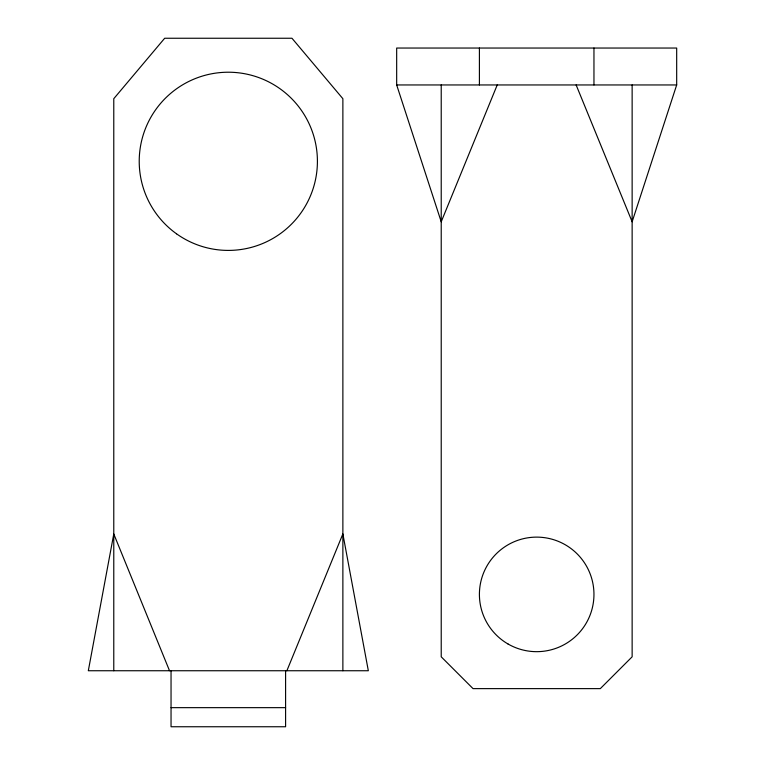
<?xml version="1.0" encoding="UTF-8"?>
<svg xmlns="http://www.w3.org/2000/svg" width="765" height="765" viewBox="0 0 765 765"><rect width="100%" height="100%" fill="white"/><g stroke="black" fill="none" stroke-linecap="round" stroke-linejoin="round"><path stroke-width="1.15" d="M497.221 84.953L441.223 221.783L396.672 84.953L396.672 48.042L676.681 48.042L676.681 84.953L632.139 221.783L576.131 84.953M286.875 670.742L342.873 533.922L368.328 670.742L88.319 670.742L113.775 533.989L169.524 670.742M396.672 84.953L676.681 84.953M171.044 707.654L285.594 707.654M632.139 84.953L632.139 656.81L600.315 688.624L473.038 688.624L441.223 656.81L441.223 84.953M593.956 48.042L593.956 84.953M479.406 48.042L479.406 84.953M342.873 670.742L342.873 98.704L291.962 38.25L164.685 38.25L113.775 98.704L113.775 670.742M285.594 670.742L285.594 726.75L171.044 726.75L171.044 670.742M508.036 643.996A57.279 57.279 0 0 0 593.956 594.395A57.279 57.279 0 0 0 508.036 544.795A57.279 57.279 0 0 0 508.036 643.996M176.533 233.813A89.094 89.094 0 0 0 316.997 169.916A89.094 89.094 0 0 0 191.432 80.21A89.094 89.094 0 0 0 176.533 233.813"/></g></svg>
